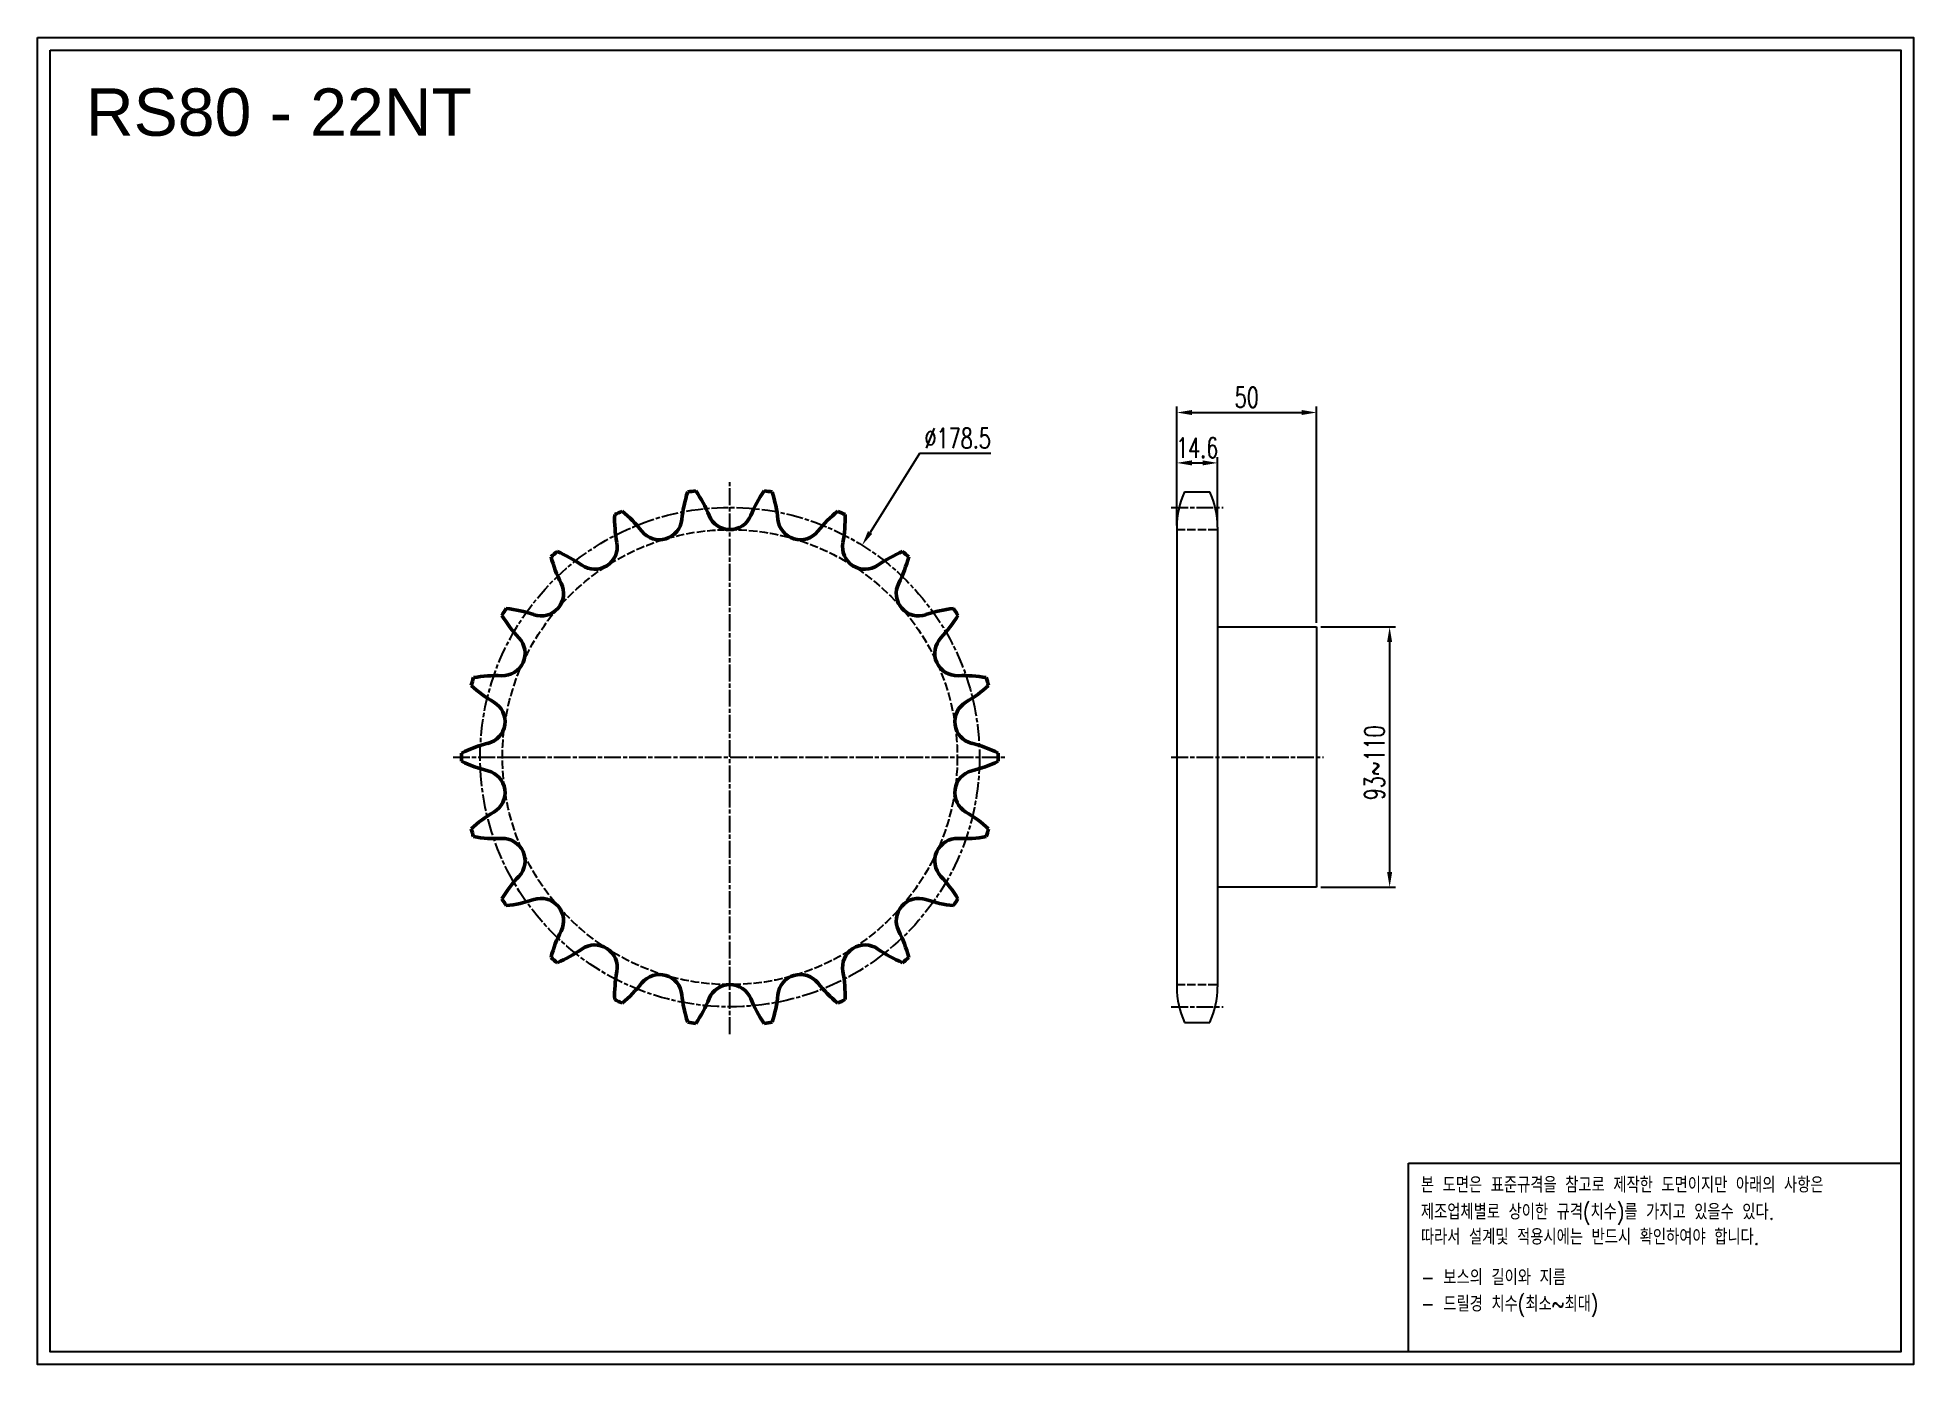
# Model space of a CAD drawing. Header units: millimetres. Extents: x -67438 to -66768, y 16254 to 16728.
import ezdxf

# ---------------------------------------------------------------- set-up
doc = ezdxf.new("R2010")
doc.units = ezdxf.units.MM
for name, pattern in [('AM_ISO02W050', [7.5, 6, -1.5]), ('AM_ISO02W050x2', [3.75, 3, -0.75]), ('AM_ISO08W050', [18, 12, -1.5, 3, -1.5]), ('AM_ISO08W050x2', [9, 6, -0.75, 1.5, -0.75])]:
    doc.linetypes.add(name, pattern=pattern)
for name, color, linetype, lineweight in [('AM_0N', 7, 'Continuous', 50), ('AM_3N', 6, 'AM_ISO02W050', 25), ('AM_7', 4, 'AM_ISO08W050', 25), ('AM_7N', 4, 'AM_ISO08W050', 25)]:
    doc.layers.add(name, color=color, linetype=linetype, lineweight=lineweight)
doc.layers.add('S-DIM', color=7, linetype='Continuous')
doc.styles.add('HAN', font='ROMANS.shx', dxfattribs={"width": 0.7, "bigfont": 'whgtxt.shx'})
doc.styles.add('HSG', font='SIMPLEX.shx', dxfattribs={"width": 0.7, "bigfont": 'HSG.shx'})
doc.styles.get("Standard").update_dxf_attribs({"font": 'arial.ttf'})
doc.dimstyles.new('APP16', dxfattribs={"dimscale": 3, "dimtxt": 2.4, "dimasz": 1.8, "dimexe": 0.7, "dimexo": 0.5, "dimgap": 0.6, "dimtad": 1, "dimtoh": 1, "dimdec": 1, "dimrnd": 0.01, "dimzin": 9, "dimdsep": 46, "dimtxsty": 'HSG', "dimcen": 0, "dimclrd": 1, "dimclre": 1, "dimclrt": 256, "dimazin": 2, "dimtp": 1, "dimtm": 1, "dimtfac": 0.5, "dimtdec": 1, "dimtofl": 0, "dimtmove": 0, "dimatfit": 3, "dimfxl": 0, "dimtvp": 1, "dimtolj": 2, "dimlwd": -1, "dimlwe": -1, "dimarcsym": 0})

# ---------------------------------------------------------------- blocks, each defined once
blk = doc.blocks.new('*D1')
at = {"layer": 'Defpoints', "color": 0, "transparency": 16777216}
for p in [(-66981.06, 16517.59), (-66981.06, 16424.59), (-66954.97, 16424.59)]:
    blk.add_point(p, dxfattribs=at)
at = {"layer": 'S-DIM', "color": 1, "transparency": 16777216}
for p, q in [((-66979.56, 16517.59), (-66952.87, 16517.59)), ((-66954.97, 16512.19), (-66954.97, 16429.99)), ((-66979.56, 16424.59), (-66952.87, 16424.59))]:
    blk.add_line(p, q, dxfattribs=at)
for points in [[(-66955.87, 16512.19), (-66954.07, 16512.19), (-66954.97, 16517.59)], [(-66955.87, 16429.99), (-66954.07, 16429.99), (-66954.97, 16424.59)]]:
    blk.add_solid(points, dxfattribs=at)
at = {"layer": 'S-DIM', "transparency": 16777216, "insert": (-66960.37, 16469.05), "char_height": 7.2, "attachment_point": 5, "rotation": 90, "style": 'HSG'}
blk.add_mtext('\\A2;93~110', dxfattribs=at)
blk = doc.blocks.new('*D2')
at = {"layer": 'Defpoints', "color": 0, "transparency": 16777216}
for p in [(-67016.46, 16576.23), (-67031.06, 16552.39), (-67016.46, 16552.39)]:
    blk.add_point(p, dxfattribs=at)
at = {"layer": 'S-DIM', "color": 1, "transparency": 16777216}
for p, q in [((-67031.06, 16553.89), (-67031.06, 16578.33)), ((-67016.46, 16553.89), (-67016.46, 16578.33)), ((-67025.66, 16576.23), (-67021.86, 16576.23))]:
    blk.add_line(p, q, dxfattribs=at)
for points in [[(-67025.66, 16577.13), (-67025.66, 16575.33), (-67031.06, 16576.23)], [(-67021.86, 16577.13), (-67021.86, 16575.33), (-67016.46, 16576.23)]]:
    blk.add_solid(points, dxfattribs=at)
at = {"layer": 'S-DIM', "transparency": 16777216, "insert": (-67023.76, 16581.63), "char_height": 7.2, "attachment_point": 5, "style": 'HSG'}
blk.add_mtext('\\A2;14.6', dxfattribs=at)
blk = doc.blocks.new('*D3')
at = {"layer": 'Defpoints', "color": 0, "transparency": 16777216}
for p in [(-66981.06, 16594.23), (-67031.06, 16552.39), (-66981.06, 16517.59)]:
    blk.add_point(p, dxfattribs=at)
at = {"layer": 'S-DIM', "color": 1, "transparency": 16777216}
for p, q in [((-67031.06, 16553.89), (-67031.06, 16596.33)), ((-67025.66, 16594.23), (-66986.46, 16594.23)), ((-66981.06, 16519.09), (-66981.06, 16596.33))]:
    blk.add_line(p, q, dxfattribs=at)
for points in [[(-67025.66, 16595.13), (-67025.66, 16593.33), (-67031.06, 16594.23)], [(-66986.46, 16595.13), (-66986.46, 16593.33), (-66981.06, 16594.23)]]:
    blk.add_solid(points, dxfattribs=at)
at = {"layer": 'S-DIM', "transparency": 16777216, "insert": (-67006.06, 16599.63), "char_height": 7.2, "attachment_point": 5, "style": 'HSG'}
blk.add_mtext('\\A2;50', dxfattribs=at)
blk = doc.blocks.new('*D4')
at = {"layer": 'Defpoints', "color": 0, "transparency": 16777216}
for p in [(-67143.55, 16546.79), (-67238.07, 16395.39)]:
    blk.add_point(p, dxfattribs=at)
at = {"layer": 'S-DIM', "color": 1, "transparency": 16777216}
for p, q in [((-67123.06, 16579.63), (-67140.7, 16551.37)), ((-67097.5, 16579.63), (-67123.06, 16579.63))]:
    blk.add_line(p, q, dxfattribs=at)
blk.add_solid([(-67141.46, 16551.85), (-67139.93, 16550.9), (-67143.55, 16546.79)], dxfattribs=at)
at = {"layer": 'S-DIM', "transparency": 16777216, "insert": (-67109.38, 16585.03), "char_height": 7.2, "attachment_point": 5, "style": 'HSG'}
blk.add_mtext('\\A2;∅178.5', dxfattribs=at)
blk = doc.blocks.new('notice1')
at = {"color": 4}
blk.add_lwpolyline([(-22142.12, 1735.9), (-22053.8, 1735.9), (-22053.8, 1702.07), (-22142.12, 1702.07)], close=True, dxfattribs=at)
at = {"color": 4, "style": 'HAN', "width": 0.8}
for s, p in [('본 도면은 표준규격을 참고로 제작한 도면이지만 아래의 사항은', (-22139.9, 1730.62)), ('제조업체별로 상이한 규격(치수)를 가지고 있을수 있다.', (-22139.9, 1725.78)), ('따라서 설계및 적용시에는 반드시 확인하여야 합니다.', (-22139.9, 1721.28)), ('- 보스의 길이와 지름', (-22139.9, 1714.03)), ('- 드릴경 치수(최소~최대)', (-22139.9, 1709.27))]:
    blk.add_text(s, height=2.7949, dxfattribs=at).set_placement(p)

msp = doc.modelspace()

# ---------------------------------------------------------------- linework, layer by layer
for p, q in [((-67028.26, 16565.94), (-67019.26, 16565.94)), ((-67031.06, 16553.24), (-67031.06, 16388.95)), ((-67016.46, 16553.24), (-67016.46, 16388.95)), ((-67016.46, 16517.59), (-66981.06, 16517.59)), ((-66981.06, 16517.59), (-66981.06, 16424.59)), ((-66981.06, 16424.59), (-67016.46, 16424.59)), ((-67028.26, 16376.25), (-67019.26, 16376.25))]:
    msp.add_line(p, q)
for points in [[(-67438.31, 16728.22), (-66767.71, 16728.22), (-66767.71, 16254.06), (-67438.31, 16254.06)], [(-67433.8, 16723.71), (-66772.23, 16723.71), (-66772.23, 16258.58), (-67433.8, 16258.58)]]:
    msp.add_lwpolyline(points, close=True)
for centre, start, end in [((-67000.86, 16553.24), 155.13196, 180), ((-67046.66, 16553.24), 0, 24.86804), ((-67000.86, 16388.95), 180, 204.86804), ((-67046.66, 16388.95), 335.13196, 0)]:
    msp.add_arc(centre, 30.2, start, end)
at = {"layer": 'AM_0N'}
for centre, radius, start, end in [((-67162.48, 16551.47), 45.73, 161.67636, 174.31818), ((-67190.81, 16471.09), 95.95, 97.31548, 99.04815), ((-67240.63, 16540.23), 45.73, 22.04545, 34.68728), ((-67140.99, 16540.23), 45.73, 145.31272, 157.95455), ((-67190.81, 16471.09), 95.95, 80.95185, 82.68452), ((-67219.14, 16551.47), 45.73, 5.68182, 18.32364), ((-67186.28, 16556.2), 45.73, 178.03999, 190.68182), ((-67190.81, 16471.09), 95.95, 113.67912, 115.41179), ((-67258.1, 16523.4), 45.73, 38.40909, 51.05092), ((-67190.81, 16560.41), 8.02, 202.04545, 337.95455), ((-67123.52, 16523.4), 45.73, 128.94908, 141.59091), ((-67190.81, 16471.09), 95.95, 64.58821, 66.32088), ((-67195.34, 16556.2), 45.73, 349.31818, 1.96001), ((-67215.97, 16556.79), 8.02, 218.40909, 354.31818), ((-67165.65, 16556.79), 8.02, 185.68182, 321.59091), ((-67190.81, 16471.09), 95.95, 130.04275, 131.77543), ((-67270.11, 16502.32), 45.73, 54.77273, 67.41455), ((-67239.1, 16546.23), 8.02, 234.77273, 10.68182), ((-67142.52, 16546.23), 8.02, 169.31818, 305.22727), ((-67111.51, 16502.32), 45.73, 112.58545, 125.22727), ((-67190.81, 16471.09), 95.95, 48.22457, 49.95725), ((-67210.44, 16554.03), 45.73, 194.40363, 207.04545), ((-67171.18, 16554.03), 45.73, 332.95455, 345.59637), ((-67258.31, 16529.58), 8.02, 251.13636, 27.04545), ((-67123.31, 16529.58), 8.02, 152.95455, 288.86364), ((-67190.81, 16471.09), 95.95, 146.40639, 148.13906), ((-67275.69, 16478.72), 45.73, 71.13636, 83.77819), ((-67105.93, 16478.72), 45.73, 96.22181, 108.86364), ((-67190.81, 16471.09), 95.95, 31.86094, 33.59361), ((-67233.01, 16545.14), 45.73, 210.76727, 223.40909), ((-67148.61, 16545.14), 45.73, 316.59091, 329.23273), ((-67272.06, 16508.2), 8.02, 267.5, 43.40909), ((-67109.56, 16508.2), 8.02, 136.59091, 272.5), ((-67190.81, 16471.09), 95.95, 162.77003, 164.5027), ((-67274.4, 16454.49), 45.73, 87.5, 100.14183), ((-67107.22, 16454.49), 45.73, 79.85817, 92.5), ((-67190.81, 16471.09), 95.95, 15.4973, 17.22997), ((-67252.16, 16530.25), 45.73, 227.1309, 239.77273), ((-67279.22, 16483.8), 8.02, 283.86364, 59.77273), ((-67102.4, 16483.8), 8.02, 120.22727, 256.13636), ((-67129.46, 16530.25), 45.73, 300.22727, 312.8691), ((-67190.81, 16471.09), 95.95, 179.13366, 180.86634), ((-67266.34, 16431.62), 45.73, 103.86364, 116.50546), ((-67115.28, 16431.62), 45.73, 63.49454, 76.13636), ((-67190.81, 16471.09), 95.95, 359.13366, 0.86634), ((-67266.34, 16510.57), 45.73, 243.49454, 256.13636), ((-67279.22, 16458.38), 8.02, 300.22727, 76.13636), ((-67102.4, 16458.38), 8.02, 103.86364, 239.77273), ((-67115.28, 16510.57), 45.73, 283.86364, 296.50546), ((-67252.16, 16411.94), 45.73, 120.22727, 132.8691), ((-67129.46, 16411.94), 45.73, 47.1309, 59.77273), ((-67190.81, 16471.09), 95.95, 195.4973, 197.22997), ((-67190.81, 16471.09), 95.95, 342.77003, 344.5027), ((-67274.4, 16487.69), 45.73, 259.85817, 272.5), ((-67272.06, 16433.99), 8.02, 316.59091, 92.5), ((-67109.56, 16433.99), 8.02, 87.5, 223.40909), ((-67107.22, 16487.69), 45.73, 267.5, 280.14183), ((-67233.01, 16397.05), 45.73, 136.59091, 149.23273), ((-67148.61, 16397.05), 45.73, 30.76727, 43.40909), ((-67190.81, 16471.09), 95.95, 211.86094, 213.59361), ((-67275.69, 16463.47), 45.73, 276.22181, 288.86364), ((-67258.31, 16412.6), 8.02, 332.95455, 108.86364), ((-67123.31, 16412.6), 8.02, 71.13636, 207.04545), ((-67105.93, 16463.47), 45.73, 251.13636, 263.77819), ((-67190.81, 16471.09), 95.95, 326.40639, 328.13906), ((-67210.44, 16388.16), 45.73, 152.95455, 165.59637), ((-67239.1, 16395.95), 8.02, 349.31818, 125.22727), ((-67142.52, 16395.95), 8.02, 54.77273, 190.68182), ((-67171.18, 16388.16), 45.73, 14.40363, 27.04545), ((-67190.81, 16471.09), 95.95, 228.22457, 229.95725), ((-67270.11, 16439.86), 45.73, 292.58545, 305.22727), ((-67111.51, 16439.86), 45.73, 234.77273, 247.41455), ((-67190.81, 16471.09), 95.95, 310.04275, 311.77543), ((-67186.28, 16385.99), 45.73, 169.31818, 181.96001), ((-67258.1, 16418.79), 45.73, 308.94908, 321.59091), ((-67215.97, 16385.39), 8.02, 5.68182, 141.59091), ((-67190.81, 16381.77), 8.02, 22.04545, 157.95455), ((-67165.65, 16385.39), 8.02, 38.40909, 174.31818), ((-67123.52, 16418.79), 45.73, 218.40909, 231.05092), ((-67195.34, 16385.99), 45.73, 358.03999, 10.68182), ((-67190.81, 16471.09), 95.95, 244.58821, 246.32088), ((-67162.48, 16390.71), 45.73, 185.68182, 198.32364), ((-67240.63, 16401.95), 45.73, 325.31272, 337.95455), ((-67140.99, 16401.95), 45.73, 202.04545, 214.68728), ((-67219.14, 16390.71), 45.73, 341.67636, 354.31818), ((-67190.81, 16471.09), 95.95, 293.67912, 295.41179), ((-67190.81, 16471.09), 95.95, 260.95185, 262.68452), ((-67190.81, 16471.09), 95.95, 277.31548, 279.04815)]:
    msp.add_arc(centre, radius, start, end, dxfattribs=at)
at = {"layer": 'AM_3N', "linetype": 'AM_ISO02W050x2'}
for p, q in [((-67031.06, 16552.39), (-67016.46, 16552.39)), ((-67031.06, 16389.79), (-67016.46, 16389.79))]:
    msp.add_line(p, q, dxfattribs=at)
msp.add_circle((-67190.81, 16471.09), 81.3, dxfattribs=at)
at = {"layer": 'AM_7', "linetype": 'AM_ISO08W050x2'}
for p, q in [((-67033.01, 16560.33), (-67014.52, 16560.33)), ((-67033.01, 16471.09), (-66978.64, 16471.09)), ((-67033.01, 16381.85), (-67014.52, 16381.85))]:
    msp.add_line(p, q, dxfattribs=at)
msp.add_circle((-67190.81, 16471.09), 89.24, dxfattribs=at)
at = {"layer": 'AM_7N', "linetype": 'AM_ISO08W050x2'}
for p, q in [((-67190.81, 16372.14), (-67190.81, 16570.04)), ((-67289.76, 16471.09), (-67091.86, 16471.09))]:
    msp.add_line(p, q, dxfattribs=at)

# ---------------------------------------------------------------- block references
at = {"xscale": 1.992646656, "yscale": 1.992646656, "zscale": 1.992646656}
msp.add_blockref('notice1', (-22826.8, 12866.96), dxfattribs=at)

# ---------------------------------------------------------------- texts
msp.add_text('RS80 - 22NT', height=16.9344).set_placement((-67421.04, 16693.11))

# ---------------------------------------------------------------- dimensions: what is measured, and where the dimension line sits
at = {"layer": 'S-DIM'}
dim = msp.add_linear_dim(base=(-66981.06, 16594.23), p1=(-67031.06, 16552.39), p2=(-66981.06, 16517.59), dimstyle='APP16', dxfattribs=at)
dim.commit()
dim.dimension.update_dxf_attribs({"geometry": '*D3', "text_midpoint": (-67006.06, 16599.63)})
dim = msp.add_diameter_dim_2p(p1=(-67238.07, 16395.39), p2=(-67143.55, 16546.79), dimstyle='APP16', dxfattribs=at)
dim.commit()
dim.dimension.update_dxf_attribs({"geometry": '*D4', "text_midpoint": (-67109.38, 16579.63), "dimtype": 131})
dim = msp.add_linear_dim(base=(-67016.46, 16576.23), p1=(-67031.06, 16552.39), p2=(-67016.46, 16552.39), dimstyle='APP16', dxfattribs=at)
dim.commit()
dim.dimension.update_dxf_attribs({"geometry": '*D2', "text_midpoint": (-67023.76, 16576.23), "dimtype": 128})
dim = msp.add_linear_dim(base=(-66954.97, 16424.59), p1=(-66981.06, 16517.59), p2=(-66981.06, 16424.59), angle=90, text='<>~110', dimstyle='APP16', dxfattribs=at)
dim.commit()
dim.dimension.update_dxf_attribs({"geometry": '*D1', "text_midpoint": (-66954.97, 16469.05), "dimtype": 128})

doc.saveas('drawing.dxf')
